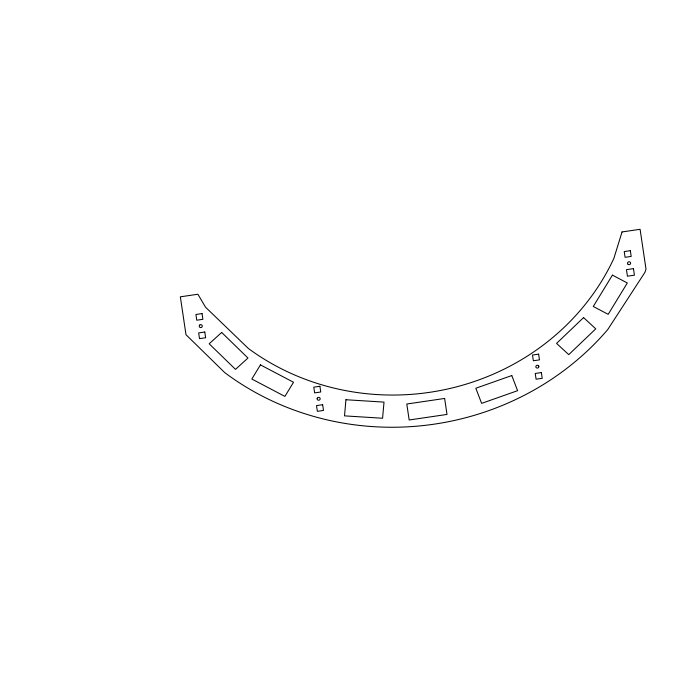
<?xml version="1.0" encoding="UTF-8"?>
<svg xmlns="http://www.w3.org/2000/svg" width="680" height="680" viewBox="0 0 680 680"><rect width="100%" height="100%" fill="white"/><g stroke="black" fill="none" stroke-linecap="round" stroke-linejoin="round"><path stroke-width="1.02" d="M345.942 399.738L344.505 415.871L382.576 418.243L384.013 402.109L345.942 399.738M317.203 398.276L317.101 398.642A1.547 1.445 -7.7 0 0 320.067 399.322L320.17 398.947A1.547 1.445 -7.7 0 0 317.203 398.276M622.038 231.948L613.861 258.434A237.422 222.385 -7.7 0 1 248.378 348.483L205.547 307.207L197.888 294.245L180.353 296.82L185.98 334.688L224.706 372.589A272.519 255.263 -7.7 0 0 607.69 329.638L644.997 272.255L646 269.101L640.092 229.296L622.038 231.948M260.431 364.879L251.821 379.024L284.911 396.406L293.522 382.253L260.431 364.879M612.425 275.128L593.274 306.468L608.183 314.33L627.325 282.99L612.425 275.128M199.827 324.981L199.546 325.252A1.547 1.445 -7.7 0 0 201.731 327.241L202.011 326.961A1.547 1.445 -7.7 0 0 199.827 324.981M583.567 317.594L556.563 343.409L568.752 354.637L595.756 328.831L583.567 317.594M221.672 332.46L209.185 343.791L235.493 369.368L247.979 358.037L221.672 332.46M511.785 375.555L475.821 388.246L481.627 403.368L517.59 390.685L511.785 375.555M202.045 313.574L195.925 314.475L196.775 320.212L202.895 319.311L202.045 313.574M630.343 250.665L624.223 251.566L625.073 257.303L631.193 256.402L630.343 250.665M633.454 268.625L626.458 269.654L627.436 276.207L634.432 275.179L633.454 268.625M204.782 332.01L198.662 332.911L199.512 338.64L205.632 337.748L204.782 332.01M319.906 386.265L313.777 387.158L314.636 392.896L320.756 391.995L319.906 386.265M538.619 354.135L532.5 355.036L533.35 360.774L539.469 359.873L538.619 354.135M322.643 404.694L316.514 405.594L317.373 411.332L323.493 410.431L322.643 404.694M541.356 372.572L535.236 373.473L536.087 379.202L542.207 378.309L541.356 372.572M444.635 398.454L406.793 404.013L409.164 419.993L447.006 414.434L444.635 398.454M538.773 366.087L538.568 365.763A1.547 1.445 -7.7 0 0 535.933 367.26L536.137 367.582A1.547 1.445 -7.7 0 0 538.773 366.087M628.141 264.375A1.547 1.445 -7.7 0 0 630.606 263.356A1.547 1.445 -7.7 0 0 628.473 261.876A1.547 1.445 -7.7 0 0 628.141 264.375"/></g></svg>
